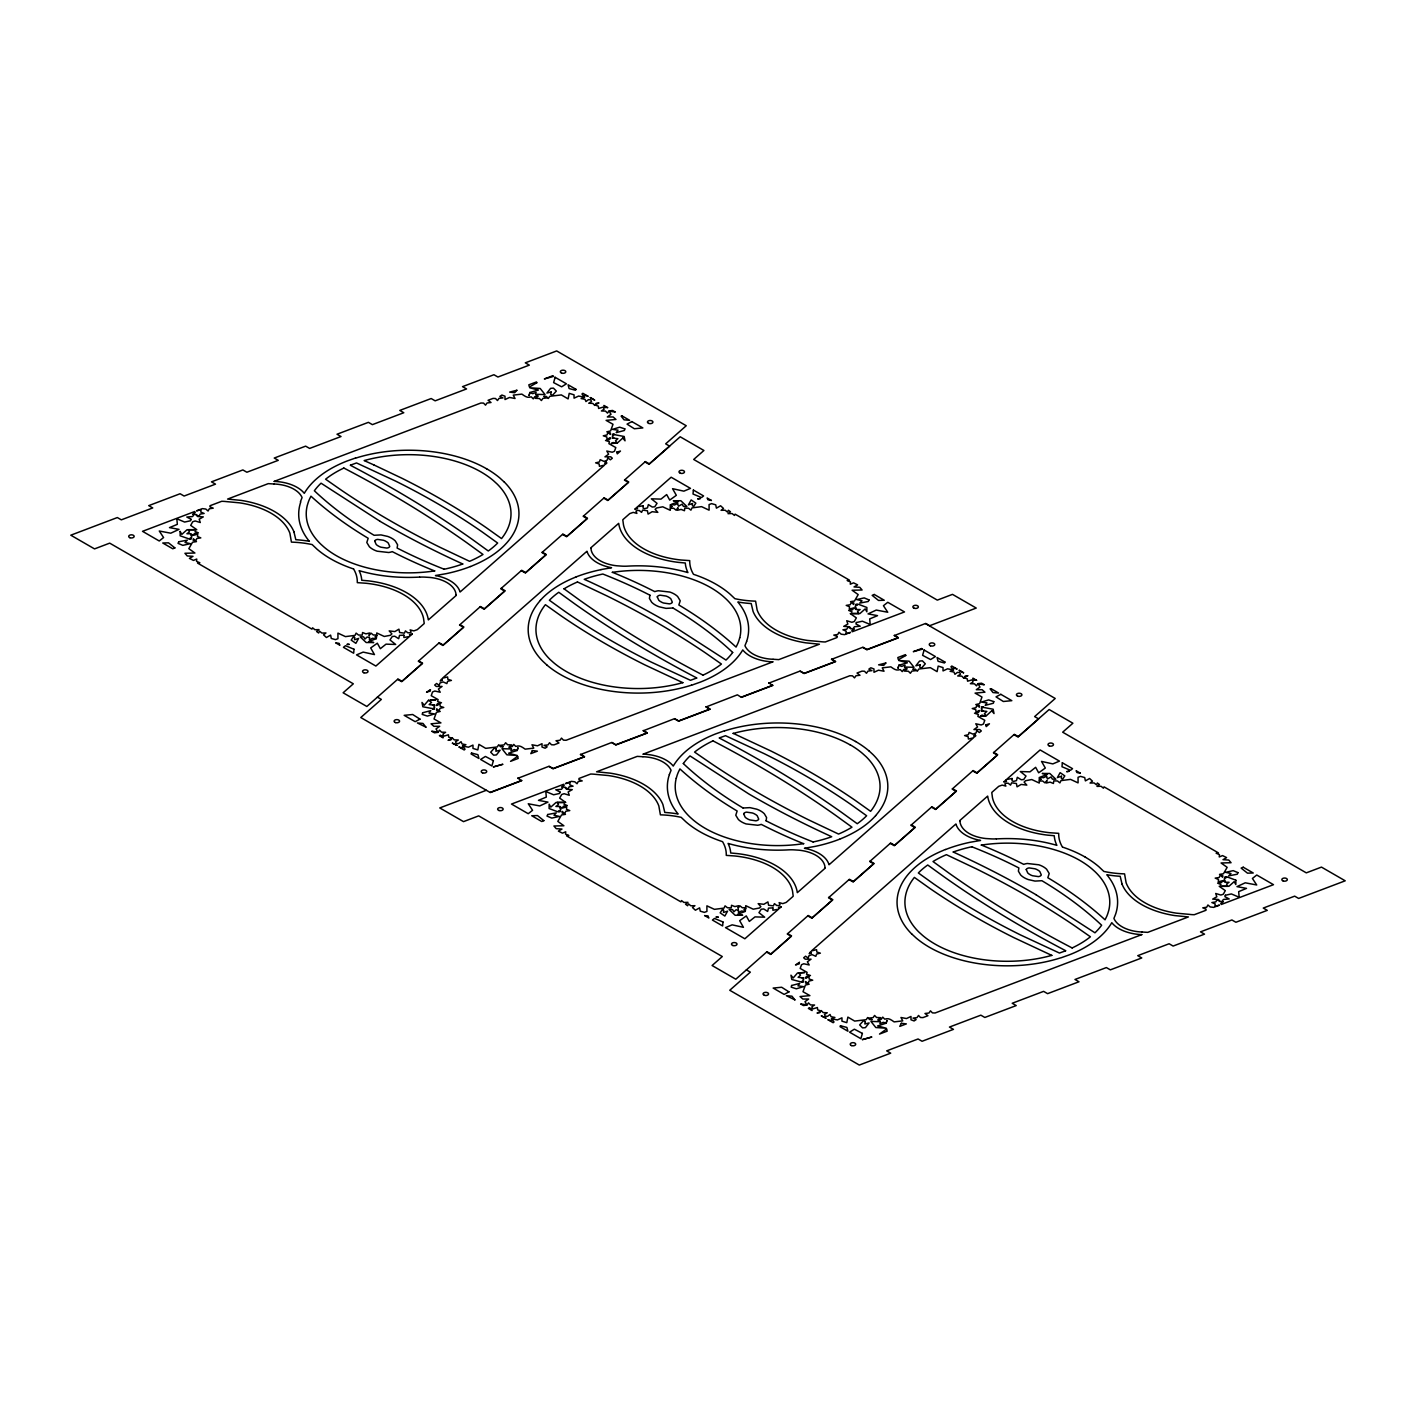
<?xml version="1.0" encoding="UTF-8"?>
<svg xmlns="http://www.w3.org/2000/svg" width="1416" height="1416" viewBox="0 0 1416 1416"><rect width="100%" height="100%" fill="white"/><g stroke="black" fill="none" stroke-linecap="round" stroke-linejoin="round"><path stroke-width="1.5" d="M676.264 778.269L677.114 775.349A98.855 57.083 0 0 1 678.37 772.109L679.928 768.923A448.5 258.933 0 0 0 737.152 811.014L735.771 815.227L738.356 819.492A22.107 12.762 0 0 0 746.09 823.935L757.631 825.245A11.346 6.549 0 0 0 761.242 824.36A461.492 266.438 0 0 0 803.633 843.706M739.736 637.731L738.886 640.651A98.855 57.083 0 0 1 737.63 643.891L736.072 647.077A448.5 258.933 0 0 0 678.848 604.986L680.229 600.773L677.644 596.508A22.107 12.762 0 0 0 669.91 592.065L658.369 590.755A11.346 6.549 0 0 0 654.758 591.64A461.492 266.438 0 0 0 612.367 572.294M300.404 501.76L302.086 497.565A30.993 17.895 0 0 0 274.031 483.989M669.379 774.499L671.06 770.304A30.993 17.895 0 0 0 643.006 756.728M746.621 641.501L744.94 645.696A30.993 17.895 0 0 0 772.994 659.272M649.909 595.233L649.413 598.419L651.661 602.242A22.072 12.744 0 0 0 659.219 606.809L666.033 608.367L672.919 607.995M766.091 820.767L766.587 817.581L764.339 813.758A22.072 12.744 0 0 0 756.781 809.191L749.967 807.633L743.081 808.005M540.346 600.331L542.363 598.189A109.705 63.331 0 0 1 574.648 577.533A3.912 2.266 0 0 1 575.887 577.002L576.17 576.896M875.654 815.669L873.637 817.811A109.705 63.331 0 0 1 841.352 838.467A3.912 2.266 0 0 1 840.113 838.998L839.865 839.086M576.259 576.861L576.542 576.737A110.147 63.596 0 0 1 600.968 569.657M719.611 737.842L725.505 735.683L764.534 753.825A741.117 427.88 0 0 1 851.016 804.553L866.627 815.758A101.616 58.675 0 0 1 857.246 823.723L841.246 812.147A1166.448 673.45 0 0 0 719.24 738.001L719.806 737.771M839.617 839.192L839.493 839.245A110.147 63.596 0 0 1 815.103 846.396L804.43 848.29A35.931 20.744 0 0 1 829.033 864.769L973.518 737.789L968.402 739.063L968.137 736.727L964.579 735.577L968.367 734.709L969.146 732.408L972.969 734.125L976.013 733.01L976.792 730.709L979.394 732.514L981.306 730.957L979.73 729.559L973.925 729.559L977.571 726.957L975.783 723.771L981.2 724.974L983.465 724.019L984.775 720.302L977.872 716.39L978.421 714.478L974.527 713.221L978.686 712.266L979.288 710.478L976.049 712.018L975.783 709.682L972.243 708.549L976.013 707.664L976.792 705.363L979.518 707.168L979.359 705.681L975.801 704.548L979.571 703.663L981.978 697.026L975.075 693.114L984.934 692.194L982.12 689.698L976.314 689.698L979.978 687.096L978.19 683.91L984.332 684.795L981.553 683.202L977.925 683.645L976.491 685.84L974.456 683.822L970.385 683.698L973.093 681.963L972.102 679.839L967.57 681.202L967.305 678.866L964.013 677.804M470.484 566.524L471.139 566.258A3.912 2.266 0 0 0 472.378 565.745A109.705 63.331 0 0 0 504.68 545.089L506.68 542.947A110.359 63.72 0 0 0 504.167 481.882M945.516 849.476L944.915 849.724A3.912 2.266 0 0 0 943.622 850.255A109.705 63.331 0 0 0 911.32 870.911L909.32 873.053A110.359 63.72 0 0 0 911.833 934.118M274.102 481.422L480.891 403.011L483.546 403.1L485.529 405.153L487.033 402.976L491.016 402.516L488.042 400.286L493.034 398.409L495.512 398.498L497.494 400.551L498.998 398.374L502.981 397.914L499.866 396.409L501.884 395.046L504.999 396.214L504.999 399.56L509.512 397.454L515.035 398.498L513.265 395.117L521.867 394.108C526.186 397.153 527.495 397.914 531.283 396.834L533.266 398.87L534.77 396.692L537.991 396.321L535.372 398.339L539.425 398.498L541.408 400.551L542.912 398.374L546.895 397.914L543.779 396.338L546.346 396.445L548.328 398.48L549.833 396.303L561.338 394.922L568.117 398.905L569.214 393.347L574.046 394.834L574.046 398.179L578.56 396.073L584.082 397.117L581.994 393.984L582.861 393.294L588.153 396.356L584.578 394.94L584.543 397.294L581.109 398.551L584.967 399.294L585.976 401.56L588.401 399.684L590.737 399.772L591.499 401.524L588.737 403.241L592.791 403.401L594.773 405.436L596.295 403.259L598.95 402.958L595.145 404.905M772.924 661.838L566.135 740.267L563.48 740.161L561.497 738.108L559.993 740.285L556.01 740.745L558.984 742.975L553.992 744.869L551.514 744.763L549.532 742.727L548.027 744.905L544.045 745.347L547.16 746.851L545.16 748.214L542.027 747.046L542.027 743.701L537.514 745.807L531.991 744.781L533.761 748.144L525.159 749.153C520.84 746.108 519.53 745.347 515.743 746.444L513.76 744.391L512.256 746.568L509.034 746.94L511.672 744.922L507.618 744.763L505.636 742.727L504.114 744.905L500.131 745.347L503.264 746.851L500.68 746.834L498.697 744.781L497.193 746.958L485.688 748.356L478.909 744.356L477.811 749.914L472.979 748.427L472.979 745.082L468.466 747.188L462.944 746.161L465.032 749.276L464.165 749.967L458.873 746.905L462.448 748.321L462.483 745.966L465.917 744.71L462.059 743.966L461.05 741.701L458.625 743.577L456.288 743.506L455.527 741.754L458.288 740.019L454.235 739.878L452.253 737.825L450.748 740.002L448.076 740.303L451.881 738.356M486.325 790.287L439.774 807.934L463.51 821.634L478.679 815.881L722.302 956.543L712.089 965.517L735.807 979.217L766.976 951.729L770.959 954.03L791.562 935.905L787.579 933.604M517.707 778.375L549.107 766.233L553.09 768.534L584.472 756.64L580.489 754.339M768.764 683.167L800.164 671.025L804.146 673.326L835.529 661.431L831.546 659.13M490.343 792.323L521.707 780.428M741.382 697.132L772.764 685.22M643.076 754.162L849.865 675.733L852.52 675.839L854.503 677.892L856.007 675.715L859.99 675.255L857.016 673.025L862.008 671.131L864.486 671.237L866.468 673.273L867.973 671.096L871.955 670.653L868.84 669.149L870.84 667.786L873.973 668.954L873.973 672.299L878.486 670.193L884.009 671.219L882.239 667.856L890.841 666.847C895.16 669.892 896.47 670.653 900.257 669.556L902.24 671.609L903.744 669.432L906.966 669.06L904.328 671.078L908.382 671.237L910.364 673.273L911.886 671.096L915.869 670.653L912.754 669.078L915.32 669.166L917.303 671.219L918.807 669.042L930.312 667.644L937.091 671.644L938.188 666.086L943.021 667.573L943.021 670.918L947.534 668.812L953.057 669.839L950.968 666.724L951.835 666.033L957.128 669.095L953.552 667.679L953.517 670.034L950.083 671.29L953.942 672.034L954.95 674.299L957.375 672.423L959.712 672.494L960.473 674.246L957.712 675.981L961.765 676.122L963.747 678.175L965.252 675.998L967.925 675.697L964.119 677.644M1141.898 934.578L935.109 1012.989L932.454 1012.9L930.471 1010.847L928.967 1013.024L924.984 1013.484L927.958 1015.715L922.967 1017.591L920.488 1017.502L918.506 1015.449L917.002 1017.626L913.019 1018.086L916.134 1019.591L914.117 1020.954L911.001 1019.785L911.001 1016.44L906.488 1018.547L900.965 1017.502L902.735 1020.883L894.133 1021.892C889.814 1018.847 888.505 1018.086 884.717 1019.166L882.734 1017.13L881.23 1019.308L878.009 1019.679L880.628 1017.662L876.575 1017.502L874.592 1015.449L873.088 1017.626L869.105 1018.086L872.221 1019.662L869.654 1019.555L867.672 1017.52L866.167 1019.697L854.662 1021.078L847.883 1017.095L846.786 1022.653L841.954 1021.166L841.954 1017.821L837.44 1019.927L831.918 1018.883L834.006 1022.016L833.139 1022.706L827.847 1019.644L831.422 1021.06L831.457 1018.706L834.891 1017.449L831.033 1016.706L830.024 1014.44L827.599 1016.316L825.263 1016.228L824.501 1014.476L827.263 1012.759L823.209 1012.599L821.227 1010.564L819.705 1012.741L817.05 1013.042L820.855 1011.095M600.897 569.604L611.57 567.71A35.931 20.744 0 0 1 586.967 551.231L442.482 678.211L447.598 676.937L447.863 679.273L451.421 680.423L447.633 681.291L446.854 683.592L443.031 681.875L439.987 682.99L439.208 685.291L436.606 683.486L434.694 685.043L436.27 686.441L442.075 686.441L438.429 689.043L440.217 692.229L434.8 691.026L432.535 691.981L431.225 695.699L438.128 699.61L437.579 701.522L441.473 702.779L437.314 703.734L436.712 705.522L439.951 703.982L440.217 706.318L443.757 707.451L439.987 708.336L439.208 710.637L436.606 708.832L436.641 710.319L440.199 711.452L436.429 712.337L434.022 718.974L440.925 722.886L431.066 723.806L433.88 726.302L439.686 726.302L436.022 728.904L437.81 732.09L431.668 731.205L434.446 732.798L438.075 732.355L439.509 730.16L441.544 732.178L445.615 732.302L442.907 734.037L443.898 736.161L448.43 734.798L448.695 737.134L451.987 738.196M273.854 483.989L268.261 483.635L227.604 499.069L241.233 500.414A73.614 42.498 0 0 1 293.944 531.814M773.171 659.272L778.765 659.626L819.422 644.209L805.793 642.846A73.614 42.498 0 0 1 753.082 611.447L751.206 603.552A72.411 41.807 0 0 1 737.86 601.995A109.828 63.401 0 0 1 746.604 641.501M642.829 756.728L637.235 756.374L596.579 771.791L610.207 773.154A73.614 42.498 0 0 1 662.918 804.553L664.794 812.448A72.411 41.807 0 0 1 678.14 814.005A109.828 63.401 0 0 1 669.396 774.499M1142.146 932.011L1147.739 932.365L1188.396 916.931L1174.767 915.586A73.614 42.498 0 0 1 1122.056 884.186M799.12 972.88L804.713 972.509L797.491 972.987L793.19 977.978L790.96 975.182L791.81 979.5L802.376 982.297L803.491 981.713L801.545 981.837L803.704 979.854L802.005 977.73L804.005 978.013L798.128 977.323L800.518 975.146L798.712 972.898M858.733 613.553L853.122 613.553L859.937 613.553L865.211 608.88L866.857 611.818L866.875 607.464L858.609 604.349L855.707 604.49L857.671 604.49L855.122 606.313L856.397 608.544L854.45 608.119L856.043 609.535L860.114 609.517L857.565 611.358L858.822 613.553M557.267 802.447L562.878 802.447L556.063 802.447L550.789 807.12L549.143 804.182L549.125 808.536L557.391 811.651L560.293 811.51L558.329 811.51L560.878 809.687L559.603 807.456L561.55 807.881L559.957 806.465L555.886 806.483L558.435 804.642L557.178 802.447M595.039 405.065L598.331 406.126L598.596 408.481L603.128 407.1L604.119 409.224L601.411 410.976L605.482 411.082L607.517 413.118L608.969 410.923L612.579 410.463L615.358 412.056L609.216 411.171L611.004 414.357L607.34 416.959L613.146 416.959L615.96 419.455L606.101 420.375L613.004 424.287L610.597 430.942L606.827 431.809L610.385 432.96L610.544 434.429L607.818 432.641L607.039 434.942L603.269 435.809L606.809 436.96L607.075 439.296L610.314 437.739L609.712 439.526L605.552 440.482L609.464 441.739L608.898 443.651L615.801 447.562L614.491 451.279L612.225 452.235L606.809 451.031L608.615 454.217L604.951 456.819L610.756 456.819L612.332 458.218L610.42 459.793L607.818 457.988L607.039 460.288L603.995 461.386L600.172 459.669L599.393 461.97L595.623 462.837L599.163 463.988L599.428 466.324L604.561 465.05L460.076 592.03A35.931 20.744 0 0 0 435.455 575.551L446.129 573.675A110.147 63.596 0 0 0 470.484 566.524M820.961 1010.935L817.669 1009.873L817.404 1007.519L812.873 1008.9L811.881 1006.776L814.589 1005.024L810.518 1004.918L808.483 1002.882L807.031 1005.077L803.421 1005.537L800.642 1003.944L806.784 1004.829L804.996 1001.643L808.66 999.041L802.854 999.041L800.04 996.545L809.899 995.625L802.996 991.713L805.403 985.058L809.173 984.191L805.615 983.04L805.456 981.571L808.182 983.359L808.961 981.058L812.731 980.191L809.191 979.04L808.925 976.704L805.686 978.261L806.288 976.474L810.448 975.518L806.536 974.261L807.102 972.35L800.199 968.438L801.509 964.721L803.775 963.765L809.191 964.969L807.385 961.783L811.049 959.181L805.244 959.181L803.668 957.782L805.58 956.207L808.182 958.013L808.961 955.712L812.005 954.614L815.828 956.331L816.607 954.03L820.377 953.163L816.837 952.012L816.572 949.676L811.439 950.95L955.924 823.97A35.931 20.744 0 0 0 980.545 840.449L969.872 842.325A110.147 63.596 0 0 0 945.587 849.529M682.866 682.689L644.988 664.954A748.621 432.216 0 0 1 560.683 615.553L545.408 604.685A102.483 59.171 0 0 0 549.815 659.236L553.55 662.6A103.032 59.472 0 0 0 566.011 671.326A102.288 59.065 0 0 0 682.831 682.636M733.134 733.311L771.012 751.046A748.621 432.216 0 0 1 855.317 800.447L870.592 811.315A102.483 59.171 0 0 0 866.185 756.764L862.45 753.4A103.032 59.472 0 0 0 849.989 744.674M577.445 581.941L607.128 596.012A888.345 512.893 0 0 1 705.186 652.723L721.434 664.051A101.952 58.852 0 0 1 703.186 675.06M462.767 563.993L457.545 561.586A906.665 523.46 0 0 1 379.771 521.159M953.233 852.007L958.455 854.414A906.665 523.46 0 0 1 1036.229 894.841M925.657 623.677L1055.221 698.477L1034.636 716.585L1038.618 718.885L1017.998 737.01L1014.015 734.709M645.041 461.97L649.024 464.271L669.644 446.146L665.662 443.845L686.247 425.738L556.683 350.938L525.318 362.832L529.301 365.133L497.919 377.028L493.936 374.727L462.554 386.639L466.537 388.94L435.154 400.834L431.172 398.533L399.79 410.428L403.772 412.729L372.39 424.641L368.408 422.34L337.026 434.234L341.008 436.535L309.626 448.43L305.644 446.146L274.261 458.041L278.244 460.342L246.862 472.236L242.879 469.935L211.497 481.847L215.48 484.148L184.098 496.043L180.115 493.741L148.733 505.636L152.716 507.937L121.334 519.849L117.351 517.548L70.8 535.195L94.536 548.895L109.705 543.142L353.327 683.804L343.115 692.778L366.85 706.478L398.002 678.99L401.985 681.291L422.605 663.184L418.623 660.883M624.757 479.688L628.739 481.989L608.119 500.114L604.136 497.812L583.197 516.327L587.18 518.628L566.577 536.735L562.595 534.452M894.31 635.324L898.293 637.625L866.911 649.519L862.928 647.218L831.528 659.36L835.511 661.661L804.129 673.574L800.146 671.273M862.91 647.466L866.893 649.767L898.275 637.873L894.293 635.572L925.692 623.429L929.675 625.713L976.226 608.066L952.49 594.366L937.321 600.119L693.698 459.457L703.911 450.483L680.193 436.783L649.342 463.882L645.36 461.581L624.438 480.095L628.421 482.396L607.8 500.503L603.818 498.202M993.713 752.427L997.696 754.728L977.093 772.853L973.111 770.552L952.172 789.066L956.154 791.349L935.551 809.474L931.569 807.173M583.516 515.937L587.498 518.238L566.896 536.345L562.913 534.044L541.974 552.559L545.957 554.86L525.354 572.984L521.371 570.683M972.792 770.941L976.775 773.242L997.377 755.117L993.395 752.816L1014.334 734.32L1018.316 736.603L1049.15 709.522L1072.885 723.222L1062.673 732.196L1306.295 872.858L1321.464 867.105L1345.2 880.805L1298.649 898.452L1294.667 896.151L1263.284 908.063L1267.267 910.364L1235.885 922.258L1231.902 919.957L1200.52 931.852L1204.503 934.153L1173.121 946.065L1169.138 943.764L1137.756 955.658L1141.738 957.959L1110.356 969.854L1106.374 967.57L1074.992 979.465L1078.974 981.766L1047.592 993.66L1043.61 991.359L1012.228 1003.271L1016.21 1005.572L984.828 1017.467L980.846 1015.166L949.463 1027.06L953.446 1029.361L922.064 1041.273L918.081 1038.972L886.699 1050.867L890.682 1053.168L859.317 1065.062L729.753 990.262L750.338 972.155L746.356 969.854M952.49 788.659L956.473 790.96L935.87 809.085L931.887 806.784L910.948 825.298L914.931 827.599L894.31 845.706L890.328 843.405M542.293 552.169L546.275 554.47L525.672 572.595L521.69 570.294L500.751 588.79L504.733 591.091L484.113 609.216L480.13 606.915M768.782 682.919L772.747 685.468L741.365 697.362L737.4 694.831L706 706.973L709.982 709.274L678.6 721.169L674.618 718.868M911.267 824.909L915.249 827.21L894.629 845.317L890.646 843.016L869.725 861.53L873.707 863.831L853.087 881.956L849.104 879.655M501.069 588.401L505.052 590.702L484.431 608.827L480.449 606.526L459.527 625.04L463.51 627.341L442.889 645.448L438.907 643.147M706.018 706.726L710 709.027L678.618 720.921L674.635 718.638L643.236 730.78L647.218 733.081L615.836 744.975L611.854 742.674M870.043 861.14L874.026 863.441L853.405 881.548L849.423 879.265L828.502 897.762L832.484 900.063L811.864 918.188L807.881 915.887M459.846 624.651L463.829 626.934L443.208 645.059L439.226 642.758L418.304 661.272L422.287 663.573L401.666 681.68L397.684 679.397M643.253 730.532L647.236 732.833L615.854 744.727L611.871 742.427L580.471 754.569L584.454 756.87L553.072 768.782L549.089 766.481M828.82 897.372L832.803 899.673L812.182 917.798L808.2 915.497L787.261 934.011L791.243 936.312L770.64 954.419L766.658 952.118M377.382 697.115L381.364 699.415L360.779 717.523L490.308 792.571L521.69 780.676L517.725 778.127M1036.193 894.859L1094.957 932.808A101.368 58.534 0 0 0 1101.63 925.232A441.739 255.039 0 0 0 1041.91 880.717L1035.007 881.088L1028.193 879.548A22.072 12.744 0 0 1 1020.635 874.982L1018.387 871.159L1018.883 867.955A457.97 264.403 0 0 0 971.818 846.768M379.807 521.141L321.043 483.192A101.368 58.534 0 0 0 314.37 490.768A441.739 255.039 0 0 0 374.089 535.283L380.993 534.912L387.807 536.452A22.072 12.744 0 0 1 395.365 541.018L397.613 544.841L397.117 548.045A457.97 264.403 0 0 0 444.181 569.232M564.028 588.808L580.135 600.49A1159.545 669.449 0 0 0 703.168 675.22M868.964 750.852L873.07 754.639A110.359 63.72 0 0 1 875.566 815.651M504.114 481.918L499.99 478.112A110.908 64.039 0 0 0 486.573 468.731M911.886 934.082L916.01 937.888A110.908 64.039 0 0 0 929.427 947.269A110.147 63.596 0 0 0 1060.442 957.906A3.876 2.248 0 0 0 1061.77 957.535L1069.133 954.915A109.811 63.401 0 0 0 1111.79 922.683A35.489 20.479 0 0 0 1141.668 934.595M547.036 665.148L542.93 661.361A110.359 63.72 0 0 1 540.434 600.349M1122.074 884.186L1120.18 876.292A72.411 41.807 0 0 1 1106.834 874.734A109.828 63.401 0 0 1 1115.578 914.24L1113.914 918.435A30.993 17.895 0 0 0 1141.969 932.011M293.926 531.814L295.82 539.708A72.411 41.807 0 0 1 309.166 541.266M590.932 548.222A2.283 1.328 0 0 0 590.737 547.904L618.686 523.336A75.013 43.312 0 0 0 678.671 562.4L685.291 563.002A72.34 41.772 0 0 0 687.928 572.577A110.625 63.862 0 0 0 627.323 566.152A28.355 16.372 0 0 1 621.872 566.135L616.88 565.798A31.471 18.178 0 0 1 590.985 548.417M563.975 588.861A102.288 59.065 0 0 1 577.392 582.011M612.296 572.365A102.483 59.171 0 0 1 710.761 587.64A103.103 59.525 0 0 1 723.134 596.331L725.895 598.809A101.952 58.852 0 0 1 739.771 637.731M672.936 607.995A441.739 255.039 0 0 1 732.709 652.475M649.944 595.198A457.97 264.403 0 0 0 602.844 574.029A102.288 59.065 0 0 0 584.242 579.321L589.481 581.675A906.665 523.46 0 0 1 667.255 622.102L725.983 660.068A101.368 58.534 0 0 0 732.656 652.493M691.468 685.167A110.147 63.596 0 0 1 560.453 674.529A110.908 64.039 0 0 1 547.036 665.148M772.693 661.856A35.489 20.479 0 0 1 742.745 649.926A109.811 63.401 0 0 1 700.159 682.176L692.796 684.795A3.876 2.248 0 0 1 691.521 685.22M353.575 568.949A67.897 39.206 0 0 1 357.292 581.463L357.31 582.649L365.965 583.25A70.517 40.71 0 0 1 423.543 618.367L424.057 622.226A11.434 6.602 0 0 1 424.163 623.606L417.26 629.678L413.808 630.899L410.144 629.89L411.1 632.173L410.162 632.74L407.826 632.793L405.454 630.899L404.392 633.164L399.595 632.492L398.94 629.164L394.869 631.571L389.188 630.899L391.878 633.872L390.497 635.271L384.249 636.457L376.727 632.952L376.745 634.934L373.381 635.023L371.01 633.129L368.992 635.554L369.664 632.97L365.912 633.872L362.567 632.527L362.231 635.147L358.496 635.023L356.106 633.111L355.044 635.377L345.451 636.616L337.928 633.111L337.946 638.687L335.433 639.625L331.291 638.439L330.618 635.111L326.423 637.501L323.538 634.846L325.946 632.952L321.892 633.058L319.503 631.164L318.635 633.005L316.582 631.501L318.989 629.607L314.936 629.731L312.564 627.819L311.945 629.129L197.585 563.108L199.851 562.754L196.559 561.373L196.753 559.037L193.479 560.417L189.39 558.382L193.001 556.329L187.248 555.957L184.947 553.284L194.912 553.019L188.841 548.665L192.541 542.24L196.47 541.62L193.178 540.239L193.302 538.77L195.638 540.735L196.895 538.487L200.806 537.885L197.514 536.505L197.709 534.168L193.408 535.319L194.434 533.46L198.364 532.841L195.072 531.478L195.213 529.708L196.771 529.708L190.682 525.371L192.718 521.761L195.16 520.964L200.293 522.522L199.16 519.23L203.302 516.893L197.532 516.504L195.673 514.344L198.966 516.309L200.205 514.079L204.134 513.459L200.824 512.079L201.037 509.742L196.505 510.857L202.382 508.627L205.833 509.052L208.064 511.017L209.303 508.786L213.232 508.167L209.94 506.786L210.028 505.724L221.692 501.299A23.187 13.399 0 0 1 226.365 501.6L239.57 502.839A69.172 39.931 0 0 1 289.891 533.266L291.43 542.116L293.466 542.204A68.481 39.542 0 0 1 312.157 544.576L317.025 549.196A110.607 63.862 0 0 0 330.778 558.878A109.581 63.26 0 0 0 353.522 568.949M309.414 541.425A109.581 63.26 0 0 1 300.741 502.007M419.579 577.091A110.359 63.72 0 0 1 359.133 570.666A72.34 41.772 0 0 1 361.753 580.277L368.372 580.861A75.013 43.312 0 0 1 428.322 619.925L456.288 595.375A2.283 1.328 0 0 1 456.094 595.056M456.04 594.844A31.471 18.178 0 0 0 430.145 577.462L425.154 577.144A28.355 16.372 0 0 0 419.702 577.126M434.73 570.896A102.483 59.171 0 0 1 336.265 555.638A103.103 59.525 0 0 1 323.892 546.948L321.131 544.47A101.952 58.852 0 0 1 307.254 505.53L308.139 502.627A98.855 57.083 0 0 1 309.396 499.37L310.954 496.184A448.5 258.933 0 0 0 368.178 538.275L366.797 542.487L369.381 546.771A22.107 12.762 0 0 0 377.116 551.196L388.657 552.505A11.346 6.549 0 0 0 392.267 551.62A461.492 266.438 0 0 0 434.659 570.967M343.84 468.059A101.987 58.888 0 0 0 325.591 479.21L341.858 490.538A888.345 512.893 0 0 0 439.898 547.249L469.581 561.32A102.235 59.03 0 0 0 482.998 554.47L466.891 542.788A1159.545 669.449 0 0 0 343.858 468.041M462.731 563.993A102.235 59.03 0 0 1 444.128 569.25M355.628 458.147A110.147 63.596 0 0 1 486.644 468.802M274.332 481.405A35.489 20.479 0 0 1 304.281 493.334A109.811 63.401 0 0 1 346.867 461.085L354.23 458.465A3.876 2.248 0 0 1 355.505 458.041M724.603 730.886A110.147 63.596 0 0 1 855.618 741.542M643.307 754.144A35.489 20.479 0 0 1 673.255 766.074A109.811 63.401 0 0 1 715.841 733.824L723.204 731.205A3.876 2.248 0 0 1 724.479 730.78M855.547 741.471A110.908 64.039 0 0 1 868.964 750.852M803.704 843.635A102.483 59.171 0 0 1 705.239 828.36A103.103 59.525 0 0 1 692.866 819.669L690.105 817.191A101.952 58.852 0 0 1 676.229 778.269M712.814 740.94A101.952 58.852 0 0 0 694.566 752.091L710.832 763.277A888.345 512.893 0 0 0 808.872 819.988L838.555 834.059A102.235 59.03 0 0 0 851.972 827.192L835.865 815.51A1159.545 669.449 0 0 0 712.832 740.78M743.064 808.005A441.739 255.039 0 0 1 683.291 763.525M813.156 841.971A457.97 264.403 0 0 1 766.056 820.802M813.103 841.971A102.235 59.03 0 0 0 831.705 836.732L826.519 834.325A906.665 523.46 0 0 1 748.745 793.898L690.017 755.932A101.368 58.534 0 0 0 683.344 763.507M733.169 733.47A102.235 59.03 0 0 1 849.936 744.781M825.068 867.778A2.283 1.328 0 0 0 825.263 868.096L797.314 892.664A75.013 43.312 0 0 0 737.329 853.6L730.709 852.998A72.34 41.772 0 0 0 728.072 843.423A110.625 63.862 0 0 0 788.677 849.848A28.355 16.372 0 0 1 794.128 849.865L799.12 850.202A31.471 18.178 0 0 1 825.015 867.583M996.422 838.909A110.359 63.72 0 0 1 1056.867 845.334A72.34 41.772 0 0 1 1054.247 835.723L1047.628 835.139A75.013 43.312 0 0 1 987.678 796.075L959.712 820.625A2.283 1.328 0 0 1 959.906 820.944M981.27 845.104A102.483 59.171 0 0 1 1079.735 860.362A103.103 59.525 0 0 1 1092.108 869.052L1094.869 871.53A101.952 58.852 0 0 1 1108.746 910.47L1107.861 913.373A98.855 57.083 0 0 1 1106.604 916.63L1105.046 919.816A448.5 258.933 0 0 0 1047.822 877.725L1049.203 873.513L1046.619 869.229A22.107 12.762 0 0 0 1038.884 864.804L1027.343 863.495A11.346 6.549 0 0 0 1023.733 864.38A461.492 266.438 0 0 0 981.341 845.033M953.269 852.007A102.235 59.03 0 0 1 971.872 846.75M1072.16 947.941A101.987 58.888 0 0 0 1090.409 936.79L1074.142 925.462A888.345 512.893 0 0 0 976.102 868.751L946.419 854.68A102.235 59.03 0 0 0 933.002 861.53L949.109 873.212A1159.545 669.449 0 0 0 1072.142 947.959M959.96 821.156A31.471 18.178 0 0 0 985.855 838.538L990.846 838.856A28.355 16.372 0 0 0 996.298 838.874M1062.673 847.14A109.828 63.401 0 0 1 1085.47 857.229M1062.425 847.051A67.897 39.206 0 0 1 1058.708 834.537L1058.69 833.351L1050.035 832.75A70.517 40.71 0 0 1 992.457 797.633L991.943 793.774A11.434 6.602 0 0 1 991.837 792.394L998.74 786.322L1002.192 785.101L1005.856 786.11L1004.9 783.827L1005.838 783.26L1008.174 783.207L1010.546 785.101L1011.608 782.836L1016.405 783.508L1017.06 786.836L1021.131 784.429L1026.812 785.101L1024.122 782.128L1025.503 780.729L1031.751 779.543L1039.273 783.048L1039.255 781.066L1042.619 780.977L1044.99 782.871L1047.008 780.446L1046.335 783.03L1050.088 782.128L1053.433 783.473L1053.77 780.853L1057.504 780.977L1059.894 782.889L1060.956 780.623L1070.549 779.384L1078.072 782.889L1078.054 777.313L1080.567 776.375L1084.709 777.561L1085.382 780.889L1089.577 778.499L1092.462 781.154L1090.054 783.048L1094.108 782.942L1096.497 784.836L1097.365 782.995L1099.418 784.499L1097.011 786.393L1101.064 786.269L1103.436 788.181L1104.055 786.871L1218.415 852.892L1216.149 853.246L1219.442 854.627L1219.247 856.963L1222.521 855.583L1226.61 857.618L1222.999 859.671L1228.752 860.043L1231.053 862.716L1221.088 862.981L1227.159 867.335L1223.459 873.76L1219.53 874.38L1222.822 875.761L1222.698 877.23L1220.362 875.265L1219.105 877.513L1215.193 878.115L1218.486 879.495L1218.291 881.832L1222.592 880.681L1221.565 882.54L1217.636 883.159L1220.928 884.522L1220.787 886.292L1219.229 886.292L1225.318 890.629L1223.282 894.239L1220.84 895.036L1215.707 893.478L1216.84 896.77L1212.698 899.107L1218.468 899.496L1220.327 901.656L1217.034 899.691L1215.795 901.921L1211.866 902.541L1215.176 903.921L1214.963 906.258L1219.495 905.143L1213.618 907.373L1210.167 906.948L1207.937 904.983L1206.697 907.213L1202.768 907.833L1206.06 909.214L1205.972 910.276L1194.308 914.701A23.187 13.399 0 0 1 1189.635 914.4L1176.43 913.161A69.172 39.931 0 0 1 1126.109 882.734L1124.57 873.884L1122.534 873.796A68.481 39.542 0 0 1 1103.843 871.424L1098.975 866.804A110.607 63.862 0 0 0 1085.222 857.123M180.168 531.46L180.151 535.797L190.098 539.284L191.319 538.77L189.355 538.77L191.903 536.947L190.629 534.717L192.576 535.142L190.983 533.726L186.912 533.744L189.461 531.92L188.204 529.708L193.904 529.708L187.089 529.708L181.814 534.381L180.168 531.46M354.584 637.377L354.566 639.731L358.602 638.421L355.876 643.342L351.186 640.103L353.31 636.899L354.584 637.377M369.47 637.377L369.452 639.731L372.62 638.262L375.842 638.864L368.638 641.572L373.718 642.528L366.178 642.528L360.142 636.793L363.593 636.846L364.939 639.058L367.063 637.058L369.47 637.377M403.914 635.165L403.896 637.501L409.49 636.492L375.877 666.051L356.549 654.882L363.169 652.103L374.461 654.581L370.691 647.944L377.329 643.2L380.355 648.687L386.019 644.156L395.684 644.457L389.984 639.943L392.285 636.474L394.745 636.226L398.675 638.705L399.524 635.377L403.914 635.165M643.13 505.76L643.112 508.096L644.581 508.663L647.501 507.884L648.351 504.574L652.28 507.034L654.741 506.786L657.042 503.335L651.342 498.821L661.006 499.105L666.67 494.573L669.715 500.078L676.335 495.317L672.565 488.679L683.857 491.157L690.477 488.378L671.149 477.227L637.536 506.769L643.13 505.76M677.574 503.53L678.459 506.22L682.087 504.202L683.432 506.415L686.884 506.468L680.848 500.733L673.308 500.751L678.388 501.689L671.202 504.397L674.405 504.999L677.574 503.53M692.459 503.547L692.442 505.884L693.716 506.362L695.84 503.158L691.167 499.936L688.424 504.839L692.459 503.547M723.558 910.116L723.541 912.453L727.576 911.161L724.833 916.063L720.16 912.842L722.284 909.638L723.558 910.116M738.444 910.116L738.426 912.47L741.595 911.001L744.798 911.603L737.612 914.311L742.692 915.249L735.152 915.267L729.116 909.532L732.568 909.585L733.913 911.798L736.037 909.798L738.444 910.116M772.888 907.904L772.87 910.24L778.464 909.231L744.851 938.773L725.523 927.622L732.143 924.843L743.435 927.321L739.665 920.683L746.285 915.922L749.33 921.427L754.994 916.895L764.658 917.179L758.958 912.665L761.259 909.214L763.72 908.966L767.649 911.426L768.499 908.116L772.888 907.904M1012.104 778.499L1012.086 780.835L1013.555 781.384L1016.476 780.623L1017.325 777.295L1021.255 779.774L1023.715 779.526L1026.016 776.057L1020.317 771.543L1029.981 771.844L1035.645 767.313L1038.671 772.8L1045.309 768.056L1041.539 761.419L1052.831 763.897L1059.451 761.118L1040.123 749.949L1006.51 779.508L1012.104 778.499M1046.548 776.269L1047.433 778.959L1051.061 776.942L1052.407 779.154L1055.858 779.207L1049.822 773.472L1042.282 773.472L1047.362 774.428L1040.158 777.136L1043.38 777.738L1046.548 776.269M1061.434 776.269L1061.416 778.623L1062.69 779.101L1064.814 775.897L1060.124 772.658L1057.398 777.579L1061.434 776.269M1235.849 880.203L1235.832 884.54L1234.186 881.619L1228.911 886.292L1222.097 886.292L1227.707 886.292L1226.539 884.08L1229.088 882.256L1225.017 882.274L1223.424 880.858L1225.371 881.283L1224.097 879.053L1226.645 877.23L1224.681 877.23L1227.583 877.07L1235.849 880.203M562.276 811.492L562.152 812.979L565.444 814.359L561.515 814.961L557.815 821.404L563.887 825.758L553.922 826.006L556.222 828.679L561.975 829.068L558.364 831.121L562.453 833.157L565.727 831.776L565.533 834.112L568.825 835.493L566.559 835.847L680.919 901.868L681.521 900.558L683.91 902.452L687.964 902.346L685.556 904.24L687.61 905.744L688.477 903.886L690.849 905.798L694.92 905.691L692.513 907.567L695.398 910.222L699.592 907.851L700.265 911.178L704.407 912.364L706.92 911.426L706.903 905.833L714.425 909.355L724.019 908.116L725.08 905.851L727.452 907.745L731.205 907.886L731.541 905.266L734.886 906.594L738.639 905.709L737.966 908.293L739.966 905.851L742.356 907.762L745.719 907.656L745.701 905.674L753.224 909.196L759.472 908.01L760.852 906.612L758.162 903.638L763.844 904.293L767.915 901.904L768.569 905.231L773.348 905.904L774.428 903.638L776.8 905.532L779.136 905.461L780.057 904.895L779.119 902.611L782.783 903.62L786.234 902.399L793.137 896.328A11.434 6.602 0 0 0 793.031 894.947L792.535 891.106A70.517 40.71 0 0 0 734.939 855.99L726.284 855.388L726.266 854.202A67.897 39.206 0 0 0 722.549 841.67A109.581 63.26 0 0 1 699.752 831.617A110.607 63.862 0 0 1 685.999 821.917L681.131 817.315A68.481 39.542 0 0 0 662.44 814.908L660.405 814.837L658.847 805.987A69.172 39.931 0 0 0 608.544 775.561L595.34 774.34A23.187 13.399 0 0 0 590.667 774.039L579.002 778.464L578.914 779.526L582.206 780.906L578.277 781.508L577.038 783.738L574.808 781.791L571.356 781.366L565.48 783.597L570.011 782.482L569.798 784.818L573.091 786.199L569.179 786.8L567.94 789.031L564.648 787.084L566.506 789.243L572.276 789.632L568.135 791.969L569.267 795.261L564.134 793.703L561.692 794.5L559.656 798.111L565.745 802.447L564.188 802.447L564.046 804.217L567.338 805.58L563.409 806.2L562.382 808.058L566.683 806.908L566.489 809.244L569.781 810.607L565.869 811.226L564.612 813.457L562.276 811.492M837.086 636.474L836.998 637.536L825.333 641.961A23.187 13.399 0 0 1 820.66 641.66L807.456 640.439A69.172 39.931 0 0 1 757.135 610.013L755.595 601.163L753.56 601.074A68.481 39.542 0 0 1 734.869 598.685L730.001 594.083A110.607 63.862 0 0 0 716.248 584.383A109.581 63.26 0 0 0 693.504 574.312A67.897 39.206 0 0 1 689.734 561.798L689.716 560.612L681.061 560.01A70.517 40.71 0 0 1 623.482 524.894L622.969 521.053A11.434 6.602 0 0 1 622.863 519.672L629.766 513.601L633.217 512.38L636.881 513.389L635.943 511.105L636.864 510.539L639.2 510.468L641.572 512.362L642.652 510.096L647.431 510.769L648.085 514.096L652.156 511.707L657.838 512.362L655.148 509.388L656.528 507.99L662.776 506.804L670.299 510.326L670.281 508.344L673.644 508.238L676.034 510.149L678.034 507.707L677.361 510.291L681.114 509.406L684.459 510.734L684.795 508.114L688.548 508.255L690.92 510.149L691.981 507.884L701.575 506.645L709.097 510.167L709.08 504.574L711.593 503.636L715.735 504.822L716.408 508.149L720.602 505.778L723.487 508.433L721.08 510.309L725.151 510.202L727.523 512.114L728.39 510.256L730.444 511.76L728.036 513.654L732.09 513.548L734.479 515.442L735.081 514.132L849.441 580.153L847.175 580.507L850.467 581.888L850.273 584.224L853.547 582.843L857.636 584.879L854.025 586.932L859.778 587.321L862.079 589.994L852.113 590.242L858.185 594.596L854.485 601.039L850.556 601.641L853.848 603.021L853.724 604.508L851.388 602.543L850.131 604.774L846.219 605.393L849.511 606.756L849.317 609.092L853.618 607.942L852.591 609.8L848.662 610.42L851.954 611.783L851.812 613.553L850.255 613.553L856.344 617.889L854.308 621.5L851.866 622.297L846.733 620.739L847.865 624.031L843.724 626.368L849.494 626.757L851.352 628.916L848.06 626.969L846.821 629.2L842.909 629.801L846.202 631.182L845.989 633.518L850.52 632.403L844.644 634.634L841.192 634.209L838.962 632.262L837.723 634.492L833.794 635.094L837.086 636.474M354 649.254L353.664 653.219L343.451 647.324L345.504 645.696L354 649.254M693.362 490.042L693.026 494.025L701.522 497.565L703.575 495.936L693.362 490.042M722.974 921.975L722.638 925.958L712.425 920.064L714.478 918.435L722.974 921.975M1062.336 762.781L1062 766.746L1070.496 770.304L1072.549 768.676L1062.336 762.781M430.411 689.663L430.269 691.096L426.552 692.212L430.411 689.663M616.756 452.164L617.27 453.881L620.474 451.049L616.756 452.164M799.385 962.384L799.244 963.836L795.526 964.951L799.385 962.384M985.731 724.904L986.226 726.62L989.448 723.788L985.731 724.904M529.495 393.825L529.159 395.471L529.495 393.825M517.867 747.807L517.53 749.436L517.867 747.807M898.47 666.564L898.133 668.193L898.47 666.564M886.841 1020.529L886.505 1022.175L886.841 1020.529M529.743 392.551L532.682 393.666L536.115 392.409L535.637 394.745L537.744 395.754L537.124 394.356L545.054 394.568L540.186 388.462L529.761 387.789L538.399 390.055L529.743 392.551M517.353 750.409L508.627 753.206L517.265 755.489L506.84 754.799L501.972 748.71L509.902 748.922L509.282 747.506L511.388 748.533L510.91 750.852L514.344 749.595L517.353 750.409M898.717 665.272L901.656 666.405L905.09 665.148L904.612 667.467L906.718 668.494L906.098 667.078L914.028 667.29L909.16 661.201L898.735 660.511L907.373 662.794L898.717 665.272M886.327 1023.131L877.601 1025.945L886.239 1028.211L875.814 1027.538L870.946 1021.432L878.876 1021.644L878.256 1020.246L880.363 1021.255L879.885 1023.591L883.319 1022.334L886.327 1023.131M551.178 392.02L550.7 394.356L552.576 395.259L556.329 391.082L553.426 388.108L550.594 388.356L546.912 393.046L551.178 392.02M496.326 748.922L495.848 751.241L500.131 750.215L496.432 754.923L493.6 755.17L490.697 752.179L494.45 748.02L496.326 748.922M920.152 664.759L919.674 667.078L921.55 667.98L925.303 663.821L922.4 660.83L919.568 661.077L915.869 665.785L920.152 664.759M865.3 1021.644L864.822 1023.98L869.088 1022.954L865.406 1027.644L862.574 1027.892L859.671 1024.918L863.424 1020.741L865.3 1021.644M374.691 541.071L376.178 544.434A16.054 9.275 0 0 0 377.452 545.496L379.187 546.487A16.036 9.257 0 0 0 381.01 547.213L386.834 548.08A3.788 2.195 0 0 0 388.727 547.496A3.788 2.195 0 0 0 389.754 546.399L388.25 543.036A16.036 9.257 0 0 0 386.975 541.992L385.258 540.983A16.054 9.275 0 0 0 383.435 540.257L377.612 539.39A3.788 2.195 0 0 0 374.691 541.071M657.272 596.862L658.776 600.225A16.036 9.257 0 0 0 660.051 601.287L661.768 602.278A16.054 9.275 0 0 0 663.591 603.021L669.414 603.871A3.788 2.195 0 0 0 672.335 602.189L670.848 598.826A16.054 9.275 0 0 0 669.573 597.782L667.839 596.773A16.036 9.257 0 0 0 666.016 596.048L660.192 595.18A3.788 2.195 0 0 0 657.272 596.862M743.665 813.811L745.152 817.174A16.054 9.275 0 0 0 746.427 818.218L748.161 819.227A16.036 9.257 0 0 0 749.984 819.952L755.808 820.82A3.788 2.195 0 0 0 758.728 819.138L757.224 815.775A16.036 9.257 0 0 0 755.949 814.713L754.232 813.722A16.054 9.275 0 0 0 752.409 812.979L746.586 812.129A3.788 2.195 0 0 0 743.665 813.811M1026.246 869.601L1027.75 872.964A16.036 9.257 0 0 0 1029.025 874.008L1030.742 875.017A16.054 9.275 0 0 0 1032.565 875.743L1038.388 876.61A3.788 2.195 0 0 0 1041.309 874.929L1039.822 871.566A16.054 9.275 0 0 0 1038.547 870.504L1036.813 869.513A16.036 9.257 0 0 0 1034.99 868.787L1029.167 867.92A3.788 2.195 0 0 0 1027.273 868.504A3.788 2.195 0 0 0 1026.246 869.601M422.641 712.761L422.216 714.407L427.366 716.089L434.588 713.912L428.995 713.098L430.783 710.637L422.641 712.761M624.81 428.871L624.385 430.499L616.243 432.623L618.031 430.163L612.438 429.367L619.659 427.19L624.81 428.871M791.615 985.501L791.19 987.129L796.341 988.81L803.562 986.633L797.969 985.837L799.757 983.377L791.615 985.501M993.784 701.593L993.359 703.239L985.217 705.363L987.005 702.902L981.412 702.088L988.633 699.911L993.784 701.593M555.143 377.311L553.621 382.603L561.621 386.816L566.418 383.807L555.143 377.311M493.405 760.675L491.883 765.967L480.608 759.454L485.405 756.445L493.405 760.675M924.117 650.033L922.595 655.325L930.595 659.555L935.392 656.546L924.117 650.033M862.379 1033.397L860.857 1038.689L849.582 1032.193L854.379 1029.184L862.379 1033.397M191.072 519.318L190.647 520.734L184.646 522.062L176.841 518.769L177.336 524.345L169.495 527.619L179.018 529.372L170.77 533.195L159.282 531.018L163.583 537.549L159.247 540.983L142.52 531.319L194.665 511.548L195.231 512.521L192.682 514.344L194.293 514.344L192.541 516.557L186.806 517.035L191.072 519.318M560.046 792.04L559.621 793.456L553.621 794.783L545.815 791.509L546.31 797.084L538.469 800.359L547.974 802.111L539.744 805.934L528.256 803.757L532.558 810.288L528.221 813.704L511.495 804.058L563.639 784.287L564.205 785.26L561.656 787.084L563.267 787.084L561.515 789.278L555.78 789.774L560.046 792.04M856.379 622.544L855.954 623.96L860.22 626.226L854.485 626.722L852.733 628.916L854.344 628.916L851.795 630.74L852.361 631.713L904.505 611.942L887.779 602.296L883.442 605.712L887.744 612.243L876.256 610.066L868.026 613.889L877.531 615.641L869.69 618.916L870.185 624.491L862.379 621.217L856.379 622.544M1225.353 895.266L1224.928 896.682L1229.194 898.965L1223.459 899.443L1221.707 901.656L1223.318 901.656L1220.769 903.479L1221.335 904.452L1273.48 884.681L1256.753 875.017L1252.417 878.451L1256.718 884.982L1245.23 882.805L1236.982 886.628L1246.505 888.381L1238.664 891.655L1239.159 897.231L1231.354 893.938L1225.353 895.266M575.94 389.311L575.498 390.25L569.073 388.55L568.099 384.78L575.94 389.311M471.528 753.029L471.085 753.967L478.927 758.48L477.953 754.71L471.528 753.029M944.915 662.033L944.472 662.971L938.047 661.29L937.073 657.52L944.915 662.033M840.502 1025.75L840.06 1026.688L847.901 1031.22L846.927 1027.45L840.502 1025.75M178.77 541.762L178.027 543.355L182.806 545.355L190.417 543.673L185.018 542.505L187.284 540.169L178.77 541.762M547.744 814.501L546.983 816.076L551.78 818.094L559.391 816.413L553.992 815.244L556.24 812.908L547.744 814.501M869.017 599.924L868.256 601.499L859.76 603.092L862.008 600.756L856.609 599.587L864.22 597.906L869.017 599.924M1237.973 872.645L1237.23 874.238L1228.716 875.831L1230.982 873.495L1225.583 872.327L1233.194 870.645L1237.973 872.645M590.313 397.595L594.596 400.073L590.313 397.595M456.925 745.347L452.43 743.188L456.925 745.347M959.287 670.334L963.57 672.812L959.287 670.334M825.9 1018.086L821.404 1015.927L825.9 1018.086M622.81 438.022L617.288 443.102L615.482 440.854L617.872 438.677L611.995 437.986L613.995 438.27L612.296 436.146L614.455 434.163L612.509 434.287L624.19 436.5L625.04 440.819L622.81 438.022M428.517 700.247L424.216 705.239L421.986 702.442L422.835 706.761L434.517 708.974L432.57 709.097L434.73 707.115L433.031 704.991L435.031 705.274L429.154 704.584L431.544 702.407L428.517 700.247M991.784 710.761L986.262 715.841L984.456 713.593L986.846 711.416L980.969 710.726L982.97 711.009L981.27 708.885L983.43 706.903L981.483 707.026L993.165 709.239L994.014 713.558L991.784 710.761M516.858 390.267L514.663 392.71L509.636 392.108L516.858 390.267M532.363 750.551L530.805 753.648L537.39 751.17L532.363 750.551M885.832 663.007L883.637 665.449L878.61 664.83L885.832 663.007M901.337 1023.29L899.78 1026.388L906.364 1023.892L901.337 1023.29M605.924 462.005L604.65 463.174L605.482 464.236L606.88 462.997L605.924 462.005M442.376 680.087L440.217 680.972L441.544 679.025L442.376 680.087M974.898 734.745L973.624 735.913L974.456 736.975L975.854 735.736L974.898 734.745M811.35 952.826L809.191 953.694L810.518 951.764L811.35 952.826M412.286 634.049L410.286 635.802L409.472 634.58L412.286 634.049M636.74 507.459L634.74 509.211L637.554 508.68L636.74 507.459M781.26 906.789L779.26 908.541L778.446 907.32L781.26 906.789M1005.714 780.198L1003.714 781.951L1006.528 781.42L1005.714 780.198M347.221 644.333L349.168 644.386L347.221 644.333M700.371 498.485L697.858 498.875L700.371 498.485M716.195 917.055L718.142 917.125L716.195 917.055M1069.345 771.224L1066.832 771.614L1069.345 771.224M376.745 635.465L375.028 636.793L376.284 638.705L376.745 635.465M671.998 506.468L670.281 507.813L670.281 504.733L671.998 506.468M745.719 908.187L744.002 909.532L745.259 911.426L745.719 908.187M1040.972 779.207L1039.255 780.535L1039.255 777.472L1040.972 779.207M536.788 382.78L529.407 386.993L528.841 384.816L536.487 381.931L536.788 382.78M517.619 756.286L510.539 761.348L518.185 758.445L517.619 756.286M905.762 655.519L898.381 659.714L897.815 657.555L905.461 654.652L905.762 655.519M886.593 1029.007L879.513 1034.069L887.159 1031.184L886.593 1029.007M613.022 442.571L611.287 443.491L616.88 443.12L613.022 442.571M435.739 699.769L430.145 700.141L435.739 699.769M981.996 715.292L980.261 716.231L985.855 715.859L981.996 715.292M631.837 421.579L627.04 424.127L634.35 428.747L642.846 427.933L631.837 421.579M419.986 719.133L415.189 721.682L404.18 715.328L412.675 714.514L419.986 719.133M1000.811 694.318L996.014 696.867L1003.325 701.486L1011.82 700.672L1000.811 694.318M788.96 991.873L784.163 994.421L773.154 988.067L781.65 987.253L788.96 991.873M350.832 465.032L350.318 465.245A1166.448 673.45 0 0 1 472.307 539.408L488.272 550.983A101.616 58.675 0 0 0 497.653 543.036L482.024 531.832A741.117 427.88 0 0 0 395.577 481.086L356.531 462.944L350.956 464.979M174.876 547.904L172.77 548.788L162.751 543.001L168.522 542.841L174.876 547.904M874.256 594.472L872.15 595.357L878.504 600.437L884.274 600.26L874.256 594.472M696.389 678.158L696.778 677.981A1166.448 673.45 0 0 1 574.719 603.853L558.754 592.277A101.616 58.675 0 0 0 549.373 600.242L565.002 611.447A741.117 427.88 0 0 0 651.449 662.192L690.495 680.317L696.53 678.087M543.85 820.643L541.744 821.528L531.726 815.74L537.496 815.563L543.85 820.643M1243.23 867.212L1241.124 868.096L1247.478 873.159L1253.248 872.999L1243.23 867.212M1065.434 950.862L1059.469 953.057L1020.44 934.914A741.117 427.88 0 0 1 933.958 884.168L918.347 872.964A101.616 58.675 0 0 1 927.728 864.999L943.729 876.575A1166.448 673.45 0 0 0 1065.735 950.738L1065.487 950.826M552.576 375.824L544.364 378.939L553.567 376.391L552.576 375.824M607.606 407.596L604.313 407.277L605.517 407.454L603.906 405.454L607.606 407.596M440.252 735.364L439.42 735.683L443.12 737.807L441.509 735.807L442.712 735.984L440.252 735.364M502.68 764.321L493.458 766.888L502.68 764.321M921.55 648.546L913.32 651.679L922.542 649.112L921.55 648.546M976.58 680.317L973.288 680.016L974.491 680.193L972.88 678.193L976.58 680.317M809.226 1008.103L808.394 1008.404L812.094 1010.546L810.483 1008.546L811.687 1008.723L809.226 1008.103M871.636 1037.061L862.433 1039.61L871.636 1037.061M622.12 415.968L621.111 416.127L624.031 419.826L629.642 420.304L622.12 415.968M425.915 727.151L417.384 722.957L422.995 723.434L425.915 727.151M991.094 688.689L990.085 688.849L993.005 692.566L998.616 693.043L991.094 688.689M794.889 999.873L786.358 995.696L791.969 996.174L794.889 999.873M711.381 500.45L707.982 499.813L707.15 498.007L711.381 500.45M1080.337 773.171L1076.957 772.552L1076.125 770.746L1080.337 773.171M339.044 643.448L335.663 642.829L339.875 645.254L339.044 643.448M708.018 916.187L704.619 915.55L708.85 917.993L708.018 916.187M373.877 464.926L364.16 460.572A102.288 59.065 0 0 1 481.015 471.953A103.032 59.472 0 0 1 493.458 480.661L497.158 484.042A102.483 59.171 0 0 1 501.547 538.576L486.325 527.726A748.621 432.216 0 0 0 402.038 478.307L373.877 464.926M1051.84 955.428L1013.962 937.675A748.621 432.216 0 0 1 929.657 888.292L914.382 877.407A102.483 59.171 0 0 0 918.789 931.976L922.524 935.339A103.032 59.472 0 0 0 934.985 944.047A102.288 59.065 0 0 0 1051.805 955.375M680.37 473.245A2.761 1.593 0 0 0 684.512 471.864A2.761 1.593 0 0 0 680.37 470.484A2.761 1.593 0 0 0 680.37 473.245M914.063 608.19A2.761 1.593 0 0 0 918.365 606.986A2.761 1.593 0 0 0 914.4 605.446A2.761 1.593 0 0 0 914.063 608.19M395.453 722.567A2.761 1.593 0 0 0 399.595 721.187A2.761 1.593 0 0 0 395.453 719.824A2.761 1.593 0 0 0 395.453 722.567M482.608 772.888A2.761 1.593 0 0 0 486.732 771.508A2.761 1.593 0 0 0 482.608 770.127A2.761 1.593 0 0 0 482.608 772.888M363.894 672.777A2.761 1.593 0 0 0 368.036 671.414A2.761 1.593 0 0 0 363.894 670.034A2.761 1.593 0 0 0 363.894 672.777M129.883 537.708A2.761 1.593 0 0 0 134.166 536.505A2.761 1.593 0 0 0 130.219 534.965A2.761 1.593 0 0 0 129.883 537.708M648.634 423.384A2.761 1.593 0 0 0 652.935 422.18A2.761 1.593 0 0 0 648.988 420.641A2.761 1.593 0 0 0 648.634 423.384M561.674 373.134A2.761 1.593 0 0 0 565.798 371.753A2.761 1.593 0 0 0 561.674 370.39A2.761 1.593 0 0 0 561.674 373.134M930.471 645.82A2.761 1.593 0 0 0 934.772 644.616A2.761 1.593 0 0 0 930.808 643.059A2.761 1.593 0 0 0 930.471 645.82M1017.608 696.123A2.761 1.593 0 0 0 1021.91 694.92A2.761 1.593 0 0 0 1017.962 693.38A2.761 1.593 0 0 0 1017.608 696.123M499.016 810.501A2.761 1.593 0 0 0 503.158 809.12A2.761 1.593 0 0 0 499.016 807.74A2.761 1.593 0 0 0 499.016 810.501M732.869 945.516A2.761 1.593 0 0 0 737.01 944.136A2.761 1.593 0 0 0 732.869 942.755A2.761 1.593 0 0 0 732.869 945.516M851.405 1045.557A2.761 1.593 0 0 0 855.707 1044.353A2.761 1.593 0 0 0 851.742 1042.813A2.761 1.593 0 0 0 851.405 1045.557M764.428 995.306A2.761 1.593 0 0 0 768.569 993.926A2.761 1.593 0 0 0 764.428 992.545A2.761 1.593 0 0 0 764.428 995.306M1283.197 880.982A2.761 1.593 0 0 0 1287.339 879.601A2.761 1.593 0 0 0 1283.197 878.239A2.761 1.593 0 0 0 1283.197 880.982M1049.345 745.966A2.761 1.593 0 0 0 1053.486 744.586A2.761 1.593 0 0 0 1049.345 743.223A2.761 1.593 0 0 0 1049.345 745.966"/></g></svg>
